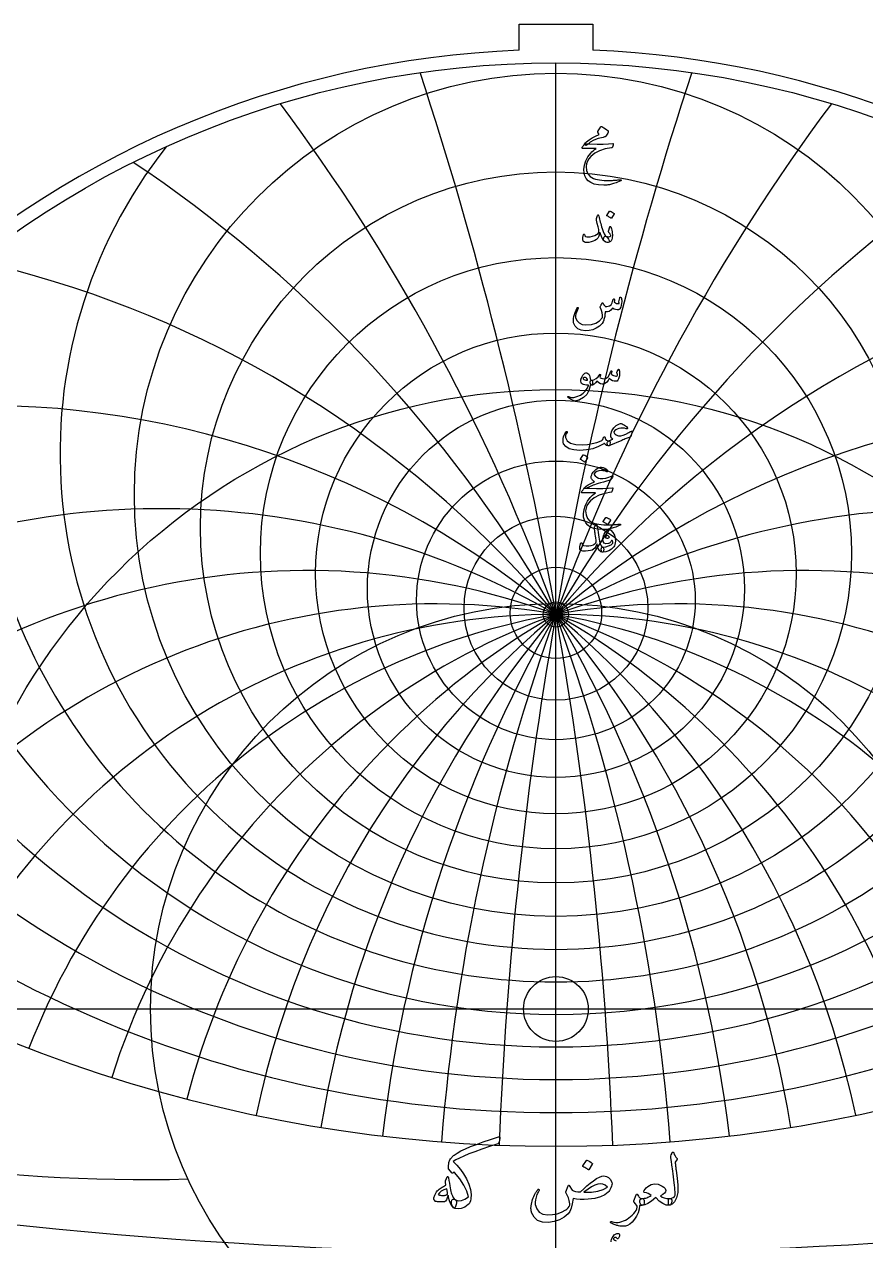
# Model space of a CAD drawing. Header units: millimetres. Extents: x -57 to 57, y -57 to 58.
# Drawn here: x -31.4 to 18.3, y -13.7 to 58.1 of the extents above; entities that cross this region are included whole.
import ezdxf

# ---------------------------------------------------------------- set-up
doc = ezdxf.new("R2010")
doc.units = ezdxf.units.MM
for name, color, linetype in [('CUT_INNER', 6, 'Continuous'), ('CUT_OUTER', 1, 'Continuous'), ('ENGRAVE', 7, 'Continuous'), ('ENGRAVE_FINE', 8, 'Continuous'), ('TEXT', 5, 'Continuous')]:
    doc.layers.add(name, color=color, linetype=linetype)

msp = doc.modelspace()

# ---------------------------------------------------------------- linework, layer by layer
at = {"layer": 'CUT_INNER'}
msp.add_circle((0, 0), 1.91, dxfattribs=at)
at = {"layer": 'CUT_OUTER'}
for points in [[(-2.17, 58.068), (2.17, 58.068), (2.17, 56.5382)], [(-2.17, 56.5382), (-2.17, 58.068)]]:
    msp.add_lwpolyline(points, dxfattribs=at)
for centre, radius, start, end in [((-0.0002, -0.0001), 56.5799, 134.296617, 87.801785), ((-0.0009, 0.0013), 56.5785, 92.197186, 134.297159)]:
    msp.add_arc(centre, radius, start, end, dxfattribs=at)
at = {"layer": 'ENGRAVE'}
for points in [[(0, -55.8), (0, 55.8)], [(-55.8, 0), (55.8, 0)]]:
    msp.add_lwpolyline(points, dxfattribs=at)
for centre, radius in [((0, 0), 55.8), ((0, 30.3219), 24.863), ((0, 28.3967), 20.9654), ((0, 26.878), 17.4317), ((0, 25.6889), 14.1723), ((0, 0), 36.5261), ((0, 24.7753), 11.1188), ((0, 24.0988), 8.2168), ((0, 23.6327), 5.4215), ((0, 23.3596), 2.6942), ((0, 0), 23.9096), ((0, 23.2697), 0.744)]:
    msp.add_circle(centre, radius, dxfattribs=at)
for centre, radius, start, end in [((0, 32.763), 29.246, 141.807745, 38.192255), ((0, 35.8804), 34.2856, 164.663432, 15.336568), ((0, 39.9152), 40.234, 181.754826, 358.245174), ((0, 45.2464), 47.4805, 196.051023, 343.948977), ((0, 52.5017), 56.6633, 208.658993, 331.341007), ((0, -17.0324), 40.3021, 25, 155), ((0, -17.0324), 40.3021, 25, 155), ((0, 62.7982), 68.9106, 220.132937, 319.867063), ((0, 78.3305), 86.4281, 230.794386, 309.205614), ((-24.276, 90.5991), 100.6562, 251.886951, 271.462631)]:
    msp.add_arc(centre, radius, start, end, dxfattribs=at)
at = {"layer": 'ENGRAVE_FINE'}
for centre, radius, start, end in [((-228.5645, -17.0324), 232.0904, 2.222313, 18.138904), ((-228.5645, -17.0324), 232.0904, 2.222313, 18.138904), ((228.5645, -17.0324), 232.0904, 161.861096, 177.777687), ((228.5645, -17.0324), 232.0904, 161.861096, 177.777687), ((-110.7291, -17.0324), 117.8354, 4.47719, 36.696033), ((-110.7291, -17.0324), 117.8354, 4.47719, 36.696033), ((110.7291, -17.0324), 117.8354, 143.303967, 175.52281), ((110.7291, -17.0324), 117.8354, 143.303967, 175.52281), ((-69.8053, -17.0324), 80.6042, 6.799082, 56.167179), ((-69.8053, -17.0324), 80.6042, 6.799082, 56.167179), ((69.8053, -17.0324), 80.6042, 123.832821, 173.200918), ((69.8053, -17.0324), 80.6042, 123.832821, 173.200918), ((-48.0301, -17.0324), 62.6989, 9.226433, 77.22755), ((-48.0301, -17.0324), 62.6989, 9.226433, 77.22755), ((48.0301, -17.0324), 62.6989, 102.77245, 170.773567), ((48.0301, -17.0324), 62.6989, 102.77245, 170.773567), ((-33.8175, -17.0324), 52.6106, 11.804305, 100.885265), ((-33.8175, -17.0324), 52.6106, 11.804305, 100.885265), ((33.8175, -17.0324), 52.6106, 79.114735, 168.195695), ((33.8175, -17.0324), 52.6106, 79.114735, 168.195695), ((-23.2684, -17.0324), 46.5368, 14.587882, 128.690572), ((-23.2684, -17.0324), 46.5368, 14.587882, 128.690572), ((23.2684, -17.0324), 46.5368, 51.309428, 165.412118), ((23.2684, -17.0324), 46.5368, 51.309428, 165.412118), ((-14.6688, -17.0324), 42.8886, 17.647457, 144.863094), ((-14.6688, -17.0324), 42.8886, 17.647457, 144.863094), ((14.6688, -17.0324), 42.8886, 35.136906, 162.352543), ((14.6688, -17.0324), 42.8886, 35.136906, 162.352543), ((-7.1063, -17.0324), 40.9238, 21.075864, 150.400641), ((-7.1063, -17.0324), 40.9238, 21.075864, 150.400641), ((7.1063, -17.0324), 40.9238, 29.599359, 158.924136), ((7.1063, -17.0324), 40.9238, 29.599359, 158.924136), ((0, 291.4041), 305.7921, 259.637891, 280.362109)]:
    msp.add_arc(centre, radius, start, end, dxfattribs=at)
at = {"layer": 'TEXT'}
for points in [[(2.7852, 51.4005), (2.4969, 51.3252), (2.2424, 51.2281), (2.0217, 51.109), (1.8348, 50.9682), (1.8061, 50.9465), (1.7795, 50.9344), (1.755, 50.9317), (1.7325, 50.9385), (1.7063, 50.9696), (1.7102, 51.0136), (1.7443, 51.0703), (1.8084, 51.1398), (1.96, 51.2656), (2.1343, 51.379), (2.3312, 51.4801), (2.5509, 51.5688), (2.4882, 51.6612), (2.4764, 51.6843), (2.4709, 51.7074), (2.4715, 51.7305), (2.4783, 51.7536), (2.5226, 51.8416), (2.5633, 51.9145), (2.6002, 51.972), (2.6334, 52.0143), (2.6546, 52.0343), (2.6755, 52.0448), (2.6959, 52.0458), (2.7159, 52.0374), (2.832, 51.9718), (2.9296, 51.9103), (3.0086, 51.853), (3.069, 51.7998), (3.0808, 51.7827), (3.0863, 51.761), (3.0857, 51.7348), (3.0789, 51.7041), (3.0577, 51.656), (3.0236, 51.5977), (2.9768, 51.529), (2.9172, 51.45), (2.9015, 51.4382), (2.8743, 51.4261), (2.8355, 51.4135), (2.7852, 51.4005)], [(2.0064, 51.0177), (2.4298, 51.0028), (2.7959, 51.0012), (3.1047, 51.0127), (3.3561, 51.0375), (3.3638, 51.0384), (3.3705, 51.0379), (3.3762, 51.0359), (3.3808, 51.0325), (3.3843, 51.0279), (3.3862, 51.0222), (3.3867, 51.0155), (3.3858, 51.0078), (3.3793, 50.9777), (3.373, 50.95), (3.3669, 50.9249), (3.361, 50.9022), (3.3554, 50.882), (3.3499, 50.8642), (3.3447, 50.849), (3.3396, 50.8362), (3.3289, 50.8158), (3.3165, 50.8007), (3.3025, 50.791), (3.2868, 50.7867), (2.9056, 50.7176), (2.574, 50.6093), (2.2919, 50.4618), (2.0592, 50.2752), (1.9416, 50.1409), (1.8563, 49.9988), (1.803, 49.8489), (1.782, 49.6911), (1.8022, 49.4434), (1.8826, 49.2415), (2.0233, 49.0853), (2.2242, 48.975), (2.3284, 48.9416), (2.4428, 48.9139), (2.5676, 48.8921), (2.7027, 48.876), (2.8479, 48.8655), (3.003, 48.8603), (3.168, 48.8605), (3.3429, 48.8661), (3.4051, 48.8696), (3.4662, 48.8735), (3.5264, 48.8778), (3.5854, 48.8826), (3.6431, 48.8877), (3.6989, 48.8933), (3.7528, 48.8993), (3.8049, 48.9057), (3.8208, 48.9065), (3.8321, 48.9024), (3.8389, 48.8933), (3.8412, 48.8793), (3.84, 48.863), (3.8362, 48.8504), (3.8301, 48.8415), (3.8214, 48.8364), (3.7282, 48.797), (3.6399, 48.7613), (3.5566, 48.7293), (3.4782, 48.7011), (3.405, 48.6763), (3.3371, 48.6549), (3.2746, 48.6367), (3.2175, 48.6219), (3.1638, 48.6109), (3.1115, 48.6013), (3.0606, 48.5928), (3.0112, 48.5856), (2.9631, 48.58), (2.916, 48.5765), (2.8699, 48.5751), (2.8248, 48.5757), (2.5171, 48.5996), (2.2605, 48.6516), (2.0551, 48.7316), (1.9008, 48.8397), (1.7876, 48.9748), (1.7086, 49.1326), (1.6638, 49.313), (1.6533, 49.5162), (1.6857, 49.7682), (1.763, 50.0128), (1.8853, 50.25), (2.0526, 50.4798), (2.118, 50.5493), (2.192, 50.6159), (2.2747, 50.6796), (2.3661, 50.7405), (1.5675, 50.7471), (1.5483, 50.7553), (1.5403, 50.7702), (1.5434, 50.7916), (1.5576, 50.8197), (1.5844, 50.8605), (1.6088, 50.8972), (1.6306, 50.9298), (1.65, 50.9583), (1.6669, 50.9824), (1.6814, 51.002), (1.6933, 51.0171), (1.7028, 51.0276), (1.7243, 51.0294), (1.782, 51.0284), (1.8761, 51.0245), (2.0064, 51.0177)], [(2.5294, 46.7605), (2.5484, 46.674), (2.569, 46.586), (2.5913, 46.4966), (2.6152, 46.4057), (2.6408, 46.313), (2.6681, 46.2181), (2.6969, 46.1208), (2.7275, 46.0213), (2.7891, 45.8423), (2.8454, 45.7078), (2.8964, 45.6179), (2.9419, 45.5725), (2.9818, 45.5455), (3.022, 45.5073), (3.0626, 45.458), (3.1037, 45.3976), (3.1424, 45.3227), (3.1532, 45.2664), (3.1358, 45.2287), (3.0904, 45.2095), (2.9438, 45.2243), (2.8141, 45.3217), (2.7013, 45.5015), (2.6053, 45.7639), (2.6033, 45.7682), (2.6004, 45.7713), (2.5967, 45.7732), (2.5922, 45.7738), (2.5888, 45.7732), (2.5856, 45.7713), (2.5823, 45.7682), (2.5789, 45.7639), (2.5697, 45.7214), (2.5583, 45.6764), (2.5449, 45.629), (2.5294, 45.5791), (2.5125, 45.5319), (2.4948, 45.4925), (2.4762, 45.4609), (2.4569, 45.4372), (2.3871, 45.3763), (2.3001, 45.3225), (2.1957, 45.2757), (2.0741, 45.2359), (1.9503, 45.2064), (1.8431, 45.1938), (1.7523, 45.1981), (1.6781, 45.2194), (1.6145, 45.2726), (1.5857, 45.3662), (1.5914, 45.5003), (1.6319, 45.6748), (1.6358, 45.6806), (1.6409, 45.6847), (1.6473, 45.6872), (1.655, 45.688), (1.664, 45.687), (1.6715, 45.6839), (1.6772, 45.6787), (1.6814, 45.6715), (1.697, 45.635), (1.7144, 45.6047), (1.7333, 45.5805), (1.754, 45.5626), (1.8183, 45.5387), (1.9058, 45.5329), (2.0163, 45.5453), (2.15, 45.5758), (2.2925, 45.6216), (2.4032, 45.6731), (2.4822, 45.7305), (2.5294, 45.7936), (2.5373, 45.8575), (2.5245, 45.9668), (2.4911, 46.1215), (2.4371, 46.3216), (2.4111, 46.427), (2.3958, 46.5122), (2.3913, 46.5771), (2.3975, 46.6219), (2.4602, 46.8001), (2.467, 46.8189), (2.4742, 46.8323), (2.4818, 46.8403), (2.4898, 46.843), (2.4997, 46.8378), (2.5096, 46.8224), (2.5195, 46.7966), (2.5294, 46.7605)], [(3.1663, 47.0443), (3.1705, 47.0484), (3.1762, 47.0509), (3.1837, 47.0517), (3.1927, 47.0509), (3.2569, 47.0249), (3.3173, 46.9931), (3.374, 46.9556), (3.427, 46.9123), (3.4322, 46.9057), (3.4345, 46.8991), (3.4339, 46.8925), (3.4303, 46.8859), (3.2752, 46.6351), (3.2695, 46.6291), (3.262, 46.6277), (3.253, 46.6308), (3.2422, 46.6384), (3.233, 46.645), (3.2183, 46.6549), (3.1983, 46.6681), (3.173, 46.6846), (3.1418, 46.7044), (3.1045, 46.7275), (3.061, 46.7539), (3.0112, 46.7836), (3.0046, 46.7885), (3.0013, 46.7935), (3.0013, 46.7984), (3.0046, 46.8034)], [(3.196, 45.6946), (3.1767, 45.727), (3.1581, 45.7548), (3.1404, 45.7781), (3.1235, 45.7969), (3.1113, 45.813), (3.1045, 45.8315), (3.103, 45.8526), (3.1069, 45.8761), (3.1762, 46.1269), (3.1859, 46.1488), (3.1985, 46.1549), (3.214, 46.1455), (3.2323, 46.1203), (3.26, 46.0669), (3.2835, 46.0023), (3.3029, 45.9266), (3.3182, 45.8398), (3.327, 45.7565), (3.3305, 45.6748), (3.3287, 45.5948), (3.3214, 45.5164), (3.3097, 45.4481), (3.2942, 45.3885), (3.275, 45.3376), (3.2521, 45.2953), (3.2239, 45.2639), (3.1853, 45.2392), (3.1364, 45.221), (3.0772, 45.2095), (3.0166, 45.2072), (2.9601, 45.2169), (2.9077, 45.2386), (2.8594, 45.2722), (2.8221, 45.3149), (2.8025, 45.3638), (2.8007, 45.4188), (2.8165, 45.4801), (2.8419, 45.5302), (2.8718, 45.5618), (2.9063, 45.5748), (2.9452, 45.5692), (3.0352, 45.5475), (3.1136, 45.5453), (3.1804, 45.5624), (3.2356, 45.5989), (3.2369, 45.6086), (3.2307, 45.6278), (3.2171, 45.6564), (3.196, 45.6946)], [(3.7653, 41.9457), (3.7711, 41.9602), (3.7785, 41.9705), (3.7876, 41.9767), (3.7983, 41.9787), (3.8121, 41.9771), (3.8239, 41.9721), (3.8336, 41.9639), (3.8412, 41.9523), (3.86, 41.9111), (3.8734, 41.8599), (3.8814, 41.7989), (3.8841, 41.7279), (3.8769, 41.612), (3.8552, 41.5019), (3.8191, 41.3975), (3.7686, 41.2989), (3.7513, 41.2752), (3.7323, 41.2569), (3.7117, 41.2439), (3.6894, 41.2362), (3.6088, 41.2311), (3.5219, 41.2453), (3.4289, 41.2789), (3.3297, 41.3319), (3.2462, 41.2175), (3.1474, 41.1414), (3.0333, 41.1036), (2.904, 41.1042), (2.8998, 41.0346), (2.8937, 40.9677), (2.8857, 40.9034), (2.8759, 40.8419), (2.8643, 40.7826), (2.8508, 40.7251), (2.8354, 40.6696), (2.8182, 40.6158), (2.7782, 40.5189), (2.7241, 40.4294), (2.6561, 40.3473), (2.574, 40.2726), (2.382, 40.1448), (2.1788, 40.0548), (1.9645, 40.0029), (1.7391, 39.9888), (1.4852, 40.0233), (1.2845, 40.1134), (1.1371, 40.2592), (1.0428, 40.4607), (1.03, 40.5333), (1.028, 40.6191), (1.0366, 40.7181), (1.056, 40.8303), (1.0871, 40.9533), (1.1311, 41.0811), (1.1878, 41.214), (1.2573, 41.3517), (1.2629, 41.3604), (1.2697, 41.3666), (1.2777, 41.3703), (1.287, 41.3715), (1.2963, 41.3707), (1.3043, 41.3682), (1.3111, 41.3641), (1.3167, 41.3583), (1.3204, 41.3499), (1.3217, 41.341), (1.3204, 41.3317), (1.3167, 41.322), (1.2284, 41.1387), (1.1715, 40.9879), (1.1459, 40.8697), (1.1517, 40.7841), (1.235, 40.5954), (1.3662, 40.4583), (1.5452, 40.3727), (1.7721, 40.3386), (2.0893, 40.3588), (2.3579, 40.4393), (2.5777, 40.5799), (2.7489, 40.7808), (2.7483, 40.9132), (2.7266, 41.0531), (2.6839, 41.2003), (2.6202, 41.355), (2.6122, 41.3707), (2.6078, 41.3847), (2.6072, 41.3971), (2.6103, 41.4078), (2.628, 41.4446), (2.6449, 41.4792), (2.661, 41.5115), (2.6763, 41.5415), (2.6907, 41.5688), (2.7043, 41.593), (2.7171, 41.6142), (2.7291, 41.6322), (2.7359, 41.6399), (2.7431, 41.643), (2.7508, 41.6415), (2.7588, 41.6355), (2.7629, 41.631), (2.7687, 41.624), (2.7761, 41.6145), (2.7852, 41.6025), (2.7955, 41.5881), (2.8066, 41.5712), (2.8186, 41.5518), (2.8314, 41.5299), (2.8574, 41.4879), (2.8792, 41.4573), (2.897, 41.4384), (2.9106, 41.4309), (2.9964, 41.4237), (3.0822, 41.4384), (3.168, 41.4749), (3.2538, 41.5332), (3.2849, 41.572), (3.3157, 41.6355), (3.346, 41.7238), (3.3759, 41.8368), (3.3788, 41.8476), (3.3841, 41.8566), (3.392, 41.8641), (3.4023, 41.8698), (3.412, 41.8735), (3.4213, 41.8748), (3.4301, 41.8735), (3.4386, 41.8698), (3.4512, 41.8492), (3.4559, 41.8104), (3.4528, 41.7535), (3.4419, 41.6784), (3.5085, 41.6376), (3.5797, 41.6108), (3.6554, 41.598), (3.7356, 41.5992), (3.7346, 41.6234), (3.7315, 41.643), (3.7263, 41.658), (3.7191, 41.6685), (3.7108, 41.6784), (3.7059, 41.6883), (3.7043, 41.6982), (3.7059, 41.7081)], [(2.0213, 36.7444), (1.9439, 36.4728), (1.8142, 36.2453), (1.6321, 36.0619), (1.3976, 35.9227), (1.3648, 35.9086), (1.3324, 35.8959), (1.3004, 35.8846), (1.2689, 35.8748), (1.2379, 35.8667), (1.2078, 35.8604), (1.1785, 35.856), (1.1501, 35.8534), (1.0791, 35.8635), (0.9851, 35.9004), (0.8679, 35.9641), (0.7277, 36.0547), (0.7126, 36.0677), (0.7037, 36.0803), (0.701, 36.0924), (0.7046, 36.1042), (0.7124, 36.1133), (0.7227, 36.1174), (0.7355, 36.1166), (0.7508, 36.1108), (0.8966, 36.0636), (1.0601, 36.0638), (1.2414, 36.1114), (1.4405, 36.2065), (1.603, 36.3168), (1.7374, 36.4466), (1.8439, 36.5957), (1.9223, 36.7642), (1.9216, 36.7702), (1.9198, 36.7749), (1.9167, 36.7784), (1.9123, 36.7807), (1.7987, 36.7873), (1.702, 36.8005), (1.6222, 36.8203), (1.5593, 36.8467), (1.5106, 36.8875), (1.4801, 36.944), (1.4677, 37.0162), (1.4735, 37.1041), (1.4753, 37.1157), (1.4776, 37.1276), (1.4803, 37.1397), (1.4834, 37.1519), (1.4869, 37.1646), (1.4908, 37.1779), (1.4951, 37.1918), (1.4999, 37.2064), (1.5386, 37.3006), (1.5857, 37.3788), (1.6409, 37.4409), (1.7045, 37.4869), (1.7694, 37.5121), (1.829, 37.5116), (1.8833, 37.4857), (1.9322, 37.4341), (1.9748, 37.3623), (2.0072, 37.279), (2.0293, 37.1841), (2.0411, 37.0777), (2.0475, 37.0778), (2.0538, 37.0781), (2.0599, 37.0786), (2.0658, 37.0793), (2.0717, 37.0801), (2.0778, 37.0806), (2.0841, 37.0809), (2.0906, 37.081), (2.1128, 37.0762), (2.1301, 37.062), (2.1425, 37.0383), (2.15, 37.0051), (2.153, 36.9686), (2.1524, 36.9317), (2.1481, 36.8943), (2.1401, 36.8566), (2.1295, 36.8234), (2.1178, 36.7997), (2.1048, 36.7854), (2.0906, 36.7807), (2.0278, 36.7807), (2.0274, 36.7747), (2.0262, 36.7667), (2.0241, 36.7566), (2.0213, 36.7444)], [(3.6877, 37.7212), (3.695, 37.7261), (3.7034, 37.7245), (3.7131, 37.7162), (3.7241, 37.7014), (3.7358, 37.6762), (3.7447, 37.6403), (3.7507, 37.5937), (3.7538, 37.5364), (3.7548, 37.4712), (3.7513, 37.4077), (3.7432, 37.3458), (3.7306, 37.2856), (3.6939, 37.1684), (3.6531, 37.0843), (3.6081, 37.0331), (3.5591, 37.015), (3.4429, 37.0218), (3.3355, 37.0521), (3.2367, 37.1059), (3.1465, 37.1833), (3.0847, 37.0614), (3.0112, 36.9663), (2.9263, 36.898), (2.8297, 36.8566), (2.7285, 36.8475), (2.626, 36.8731), (2.5222, 36.9333), (2.4173, 37.0282), (2.3323, 36.9199), (2.2489, 36.8426), (2.1673, 36.7962), (2.0873, 36.7807), (2.0712, 36.7898), (2.0559, 36.817), (2.0415, 36.8624), (2.0278, 36.9259), (2.0229, 36.9886), (2.0312, 37.0348), (2.0526, 37.0645), (2.0873, 37.0777), (2.2395, 37.1121), (2.3727, 37.1792), (2.487, 37.2788), (2.5823, 37.411), (2.5874, 37.4182), (2.593, 37.4234), (2.599, 37.4265), (2.6054, 37.4275), (2.6132, 37.4267), (2.6202, 37.4242), (2.6264, 37.4201), (2.6318, 37.4143), (2.6348, 37.3966), (2.6276, 37.3664), (2.6101, 37.324), (2.5823, 37.2691), (2.6188, 37.2268), (2.6755, 37.1957), (2.7524, 37.1757), (2.8495, 37.1668), (2.9706, 37.1922), (3.0764, 37.2749), (3.167, 37.4149), (3.2423, 37.6123), (3.246, 37.6224), (3.2505, 37.6296), (3.2559, 37.6339), (3.262, 37.6354), (3.2713, 37.6346), (3.2794, 37.6321), (3.2862, 37.628), (3.2917, 37.6222), (3.2959, 37.6139), (3.2984, 37.6057), (3.2992, 37.5974), (3.2984, 37.5892), (3.2653, 37.4506), (3.3039, 37.4164), (3.3503, 37.3862), (3.4046, 37.3603), (3.4666, 37.3384), (3.5271, 37.3242), (3.5731, 37.3211), (3.6046, 37.3291), (3.6217, 37.3483), (3.6273, 37.3776), (3.6242, 37.4192), (3.6125, 37.4733), (3.592, 37.5397), (3.5956, 37.5585), (3.6127, 37.595), (3.6434, 37.6492), (3.6877, 37.7212)], [(1.8629, 37.114), (1.8282, 37.1744), (1.7903, 37.2171), (1.749, 37.2421), (1.7045, 37.2493), (1.6778, 37.2423), (1.6541, 37.2311), (1.6333, 37.2159), (1.6154, 37.1965), (1.6096, 37.1862), (1.6088, 37.175), (1.6129, 37.1631), (1.622, 37.1503), (1.656, 37.1204), (1.7053, 37.1), (1.7698, 37.089), (1.8497, 37.0876), (1.8579, 37.0892), (1.8629, 37.0942), (1.8645, 37.1024), (1.8629, 37.114)], [(4.4913, 34.0305), (4.4253, 33.7665), (4.4179, 33.7537), (4.4055, 33.7417), (4.3882, 33.7306), (4.3659, 33.7203), (4.3165, 33.7028), (4.264, 33.6835), (4.2084, 33.6624), (4.1497, 33.6394), (4.088, 33.6148), (4.0231, 33.5887), (3.9552, 33.5611), (3.8841, 33.5322), (3.1251, 33.2022), (3.0904, 33.2098), (3.0624, 33.2327), (3.041, 33.2708), (3.0261, 33.3243), (3.0236, 33.381), (3.0393, 33.429), (3.0731, 33.4684), (3.1251, 33.4992), (3.1316, 33.5021), (3.1445, 33.5078), (3.1638, 33.5162), (3.1894, 33.5272), (3.2213, 33.5407), (3.2592, 33.5565), (3.303, 33.5745), (3.3528, 33.5949), (3.2887, 33.6606), (3.248, 33.7326), (3.2309, 33.8108), (3.2373, 33.8952), (3.3008, 34.0958), (3.4089, 34.2656), (3.5615, 34.4044), (3.7587, 34.5123), (3.8018, 34.5224), (3.8519, 34.5197), (3.9091, 34.5042), (3.9732, 34.476), (4.0398, 34.4374), (4.1011, 34.3943), (4.157, 34.3466), (4.2075, 34.2945), (4.2217, 34.2753), (4.2281, 34.2573), (4.2267, 34.2406), (4.2174, 34.2252), (4.2034, 34.2132), (4.1877, 34.207), (4.1704, 34.2066), (4.1514, 34.212), (4.0526, 34.2431), (3.9476, 34.2573), (3.8365, 34.2546), (3.7191, 34.2351), (3.6129, 34.2033), (3.5285, 34.1608), (3.466, 34.1076), (3.4254, 34.0437), (3.4213, 34.0152), (3.432, 33.9826), (3.4576, 33.9459), (3.498, 33.9051), (3.5442, 33.8679), (3.5904, 33.8391), (3.6366, 33.8184), (3.6828, 33.8061), (3.8212, 33.8025), (3.9691, 33.8316), (4.1264, 33.8933), (4.2933, 33.9876), (4.3112, 33.9989), (4.3288, 34.0098), (4.3459, 34.0203), (4.3626, 34.0305), (4.3787, 34.0399), (4.394, 34.0486), (4.4084, 34.0564), (4.422, 34.0635), (4.4597, 34.0812), (4.4839, 34.0816), (4.4944, 34.0647), (4.4913, 34.0305)], [(0.6072, 34.0404), (0.619, 34.0531), (0.6311, 34.0585), (0.6437, 34.0564), (0.6567, 34.047), (0.6666, 34.0346), (0.6699, 34.0206), (0.6666, 34.0049), (0.6567, 33.9876), (0.6064, 33.9096), (0.5742, 33.8374), (0.5602, 33.771), (0.5643, 33.7104), (0.6676, 33.5111), (0.8687, 33.3721), (1.1676, 33.2933), (1.5642, 33.2748), (1.8585, 33.2964), (2.1409, 33.3416), (2.4113, 33.4103), (2.6697, 33.5025), (2.7153, 33.5295), (2.753, 33.5709), (2.7829, 33.6268), (2.805, 33.6972), (2.8124, 33.7172), (2.8248, 33.731), (2.8421, 33.7386), (2.8644, 33.7401), (2.8803, 33.7332), (2.8916, 33.7194), (2.8984, 33.6986), (2.9007, 33.6708), (2.9162, 33.6019), (2.9593, 33.5503), (3.03, 33.5161), (3.1284, 33.4992), (3.1639, 33.4913), (3.1878, 33.4711), (3.2002, 33.4385), (3.201, 33.3936), (3.189, 33.3098), (3.1729, 33.25), (3.1527, 33.2141), (3.1284, 33.2022), (3.056, 33.2116), (2.9873, 33.2401), (2.9224, 33.2875), (2.8611, 33.354), (2.8559, 33.3566), (2.8471, 33.3548), (2.8345, 33.3484), (2.8182, 33.3375), (2.5105, 33.1642), (2.1747, 33.0405), (1.8109, 32.9662), (1.419, 32.9415), (1.0568, 32.9662), (0.7755, 33.0405), (0.575, 33.1642), (0.4554, 33.3375), (0.4282, 33.4342), (0.4191, 33.533), (0.4282, 33.6338), (0.4554, 33.7368), (0.4921, 33.8325), (0.5297, 33.915), (0.568, 33.9843), (0.6072, 34.0404)], [(1.6071, 32.6709), (1.6112, 32.675), (1.617, 32.6775), (1.6244, 32.6783), (1.6335, 32.6775), (1.6976, 32.6515), (1.7581, 32.6197), (1.8148, 32.5822), (1.8678, 32.5389), (1.873, 32.5323), (1.8752, 32.5257), (1.8746, 32.5191), (1.8711, 32.5125), (1.716, 32.2617), (1.7102, 32.2557), (1.7028, 32.2542), (1.6937, 32.2573), (1.683, 32.265), (1.6737, 32.2716), (1.6591, 32.2815), (1.6391, 32.2947), (1.6137, 32.3112), (1.5826, 32.331), (1.5452, 32.3541), (1.5017, 32.3805), (1.452, 32.4102), (1.4454, 32.4151), (1.4421, 32.4201), (1.4421, 32.425), (1.4454, 32.43)], [(3.3479, 31.4324), (3.3505, 31.4091), (3.3355, 31.3655), (3.3027, 31.3018), (3.2521, 31.2179), (3.2414, 31.2043), (3.229, 31.1931), (3.215, 31.1845), (3.1993, 31.1783), (2.9882, 31.1201), (2.8, 31.0677), (2.6351, 31.0211), (2.4931, 30.9803), (2.3744, 30.9454), (2.2786, 30.9167), (2.2061, 30.8943), (2.1566, 30.878), (1.7573, 30.6998), (1.7292, 30.6977), (1.7078, 30.7014), (1.6929, 30.7109), (1.6847, 30.7262), (1.6844, 30.7317), (1.6871, 30.7385), (1.6927, 30.7466), (1.7012, 30.7559), (1.7824, 30.8322), (1.9041, 30.9126), (2.0662, 30.9972), (2.2688, 31.0859), (2.2137, 31.1329), (2.1673, 31.1783), (2.1295, 31.222), (2.1005, 31.2641), (2.0825, 31.3101), (2.0782, 31.3655), (2.0875, 31.4305), (2.1104, 31.505), (2.1475, 31.5825), (2.1995, 31.6601), (2.2663, 31.7376), (2.3479, 31.8152), (2.4368, 31.8822), (2.522, 31.9282), (2.6035, 31.9531), (2.6813, 31.9571), (2.7866, 31.9358), (2.8817, 31.8919), (2.9665, 31.8253), (3.041, 31.736), (3.0476, 31.7248), (3.0509, 31.7145), (3.0509, 31.705), (3.0476, 31.6964), (3.0403, 31.6883), (3.0319, 31.684), (3.0222, 31.6834), (3.0112, 31.6865), (2.9627, 31.7019), (2.916, 31.7153), (2.8711, 31.7267), (2.8281, 31.736), (2.7872, 31.743), (2.7485, 31.7475), (2.7121, 31.7496), (2.678, 31.7492), (2.5358, 31.7325), (2.4164, 31.6922), (2.3197, 31.6285), (2.2457, 31.5413), (2.3244, 31.4375), (2.4123, 31.3606), (2.5092, 31.3105), (2.6153, 31.2872), (2.773, 31.2855), (2.9428, 31.3103), (3.1245, 31.3614), (3.3182, 31.439), (3.3262, 31.441), (3.3338, 31.4406), (3.341, 31.4377), (3.3479, 31.4324)], [(1.9784, 30.7097), (2.4018, 30.6948), (2.7679, 30.6932), (3.0766, 30.7047), (3.3281, 30.7295), (3.3358, 30.7304), (3.3425, 30.7299), (3.3482, 30.7279), (3.3528, 30.7245), (3.3562, 30.7199), (3.3582, 30.7142), (3.3587, 30.7075), (3.3578, 30.6998), (3.3513, 30.6697), (3.345, 30.642), (3.3389, 30.6169), (3.333, 30.5942), (3.3273, 30.574), (3.3219, 30.5562), (3.3166, 30.541), (3.3115, 30.5282), (3.3008, 30.5077), (3.2885, 30.4927), (3.2744, 30.483), (3.2588, 30.4787), (2.8776, 30.4096), (2.546, 30.3013), (2.2638, 30.1538), (2.0312, 29.9672), (1.9136, 29.8329), (1.8282, 29.6908), (1.775, 29.5408), (1.754, 29.3831), (1.7742, 29.1354), (1.8546, 28.9334), (1.9953, 28.7773), (2.1962, 28.667), (2.3003, 28.6336), (2.4148, 28.6059), (2.5396, 28.5841), (2.6746, 28.568), (2.8198, 28.5574), (2.9749, 28.5523), (3.1399, 28.5525), (3.3148, 28.5581), (3.377, 28.5616), (3.4382, 28.5655), (3.4983, 28.5698), (3.5574, 28.5746), (3.615, 28.5797), (3.6708, 28.5853), (3.7248, 28.5913), (3.7768, 28.5977), (3.7927, 28.5985), (3.8041, 28.5944), (3.8109, 28.5853), (3.8132, 28.5713), (3.8119, 28.555), (3.8082, 28.5424), (3.802, 28.5335), (3.7934, 28.5284), (3.7001, 28.489), (3.6118, 28.4533), (3.5285, 28.4213), (3.4501, 28.3931), (3.3769, 28.3683), (3.3091, 28.3469), (3.2466, 28.3287), (3.1894, 28.3139), (3.1357, 28.3029), (3.0834, 28.2932), (3.0326, 28.2848), (2.9832, 28.2776), (2.935, 28.272), (2.8879, 28.2685), (2.8418, 28.267), (2.7968, 28.2677), (2.489, 28.2916), (2.2325, 28.3436), (2.027, 28.4236), (1.8728, 28.5317), (1.7595, 28.6668), (1.6805, 28.8245), (1.6358, 29.005), (1.6253, 29.2082), (1.6576, 29.4602), (1.735, 29.7048), (1.8573, 29.942), (2.0246, 30.1718), (2.0899, 30.2413), (2.164, 30.3079), (2.2467, 30.3716), (2.338, 30.4325), (1.5395, 30.4391), (1.5203, 30.4473), (1.5122, 30.4622), (1.5153, 30.4836), (1.5296, 30.5117), (1.5564, 30.5525), (1.5807, 30.5892), (1.6026, 30.6218), (1.622, 30.6503), (1.6389, 30.6744), (1.6533, 30.694), (1.6653, 30.709), (1.6748, 30.7196), (1.6962, 30.7214), (1.754, 30.7204), (1.848, 30.7165), (1.9784, 30.7097)], [(2.9502, 28.9864), (2.9543, 28.9905), (2.9601, 28.993), (2.9675, 28.9938), (2.9766, 28.993), (3.0407, 28.967), (3.1012, 28.9353), (3.1579, 28.8977), (3.2109, 28.8544), (3.2161, 28.8478), (3.2183, 28.8412), (3.2177, 28.8346), (3.2142, 28.828), (3.0591, 28.5772), (3.0533, 28.5712), (3.0459, 28.5698), (3.0368, 28.5729), (3.0261, 28.5805), (3.0168, 28.5871), (3.0022, 28.597), (2.9822, 28.6102), (2.9568, 28.6267), (2.9257, 28.6465), (2.8883, 28.6696), (2.8448, 28.696), (2.7951, 28.7257), (2.7885, 28.7307), (2.7852, 28.7356), (2.7852, 28.7406), (2.7885, 28.7455)], [(2.7456, 27.2374), (2.7695, 27.2259), (2.7885, 27.2077), (2.8025, 27.183), (2.8116, 27.1516), (2.8176, 27.1128), (2.819, 27.0757), (2.8159, 27.0402), (2.8083, 27.0064), (2.797, 26.9775), (2.7827, 26.9569), (2.7656, 26.9445), (2.7456, 26.9404), (2.6468, 26.9678), (2.5649, 27.0369), (2.5, 27.1477), (2.4519, 27.3001), (2.4457, 27.3264), (2.4404, 27.3492), (2.4358, 27.3685), (2.4321, 27.3843), (2.4292, 27.3965), (2.4272, 27.4053), (2.4259, 27.4106), (2.4255, 27.4123), (2.4205, 27.422), (2.4156, 27.4247), (2.4107, 27.4203), (2.4057, 27.409), (2.3496, 27.2824), (2.2869, 27.183), (2.2176, 27.1108), (2.1417, 27.0658), (2.0316, 27.0312), (1.9025, 27.0097), (1.7544, 27.0015), (1.5873, 27.0064), (1.4757, 27.0408), (1.4149, 27.1244), (1.4048, 27.257), (1.4454, 27.4387), (1.4547, 27.4606), (1.466, 27.4767), (1.4794, 27.487), (1.4949, 27.4915), (1.5102, 27.4901), (1.523, 27.4824), (1.5333, 27.4686), (1.5411, 27.4486), (1.5578, 27.4059), (1.5782, 27.3735), (1.6024, 27.3515), (1.6302, 27.3397), (1.7863, 27.3158), (1.9346, 27.3133), (2.0751, 27.3323), (2.2077, 27.3727), (2.2652, 27.4028), (2.3125, 27.4437), (2.3494, 27.4952), (2.376, 27.5575), (2.3744, 27.587), (2.3661, 27.6557), (2.3513, 27.7635), (2.3298, 27.9106), (2.3189, 27.9893), (2.3092, 28.0603), (2.3007, 28.1238), (2.2935, 28.1796), (2.2873, 28.2273), (2.282, 28.2666), (2.2774, 28.2974), (2.2737, 28.3198), (2.2706, 28.354), (2.2712, 28.3842), (2.2756, 28.4101), (2.2836, 28.432), (2.2964, 28.4591), (2.3083, 28.4844), (2.3195, 28.5078), (2.3298, 28.5294), (2.3391, 28.5491), (2.3471, 28.5669), (2.3539, 28.5829), (2.3595, 28.597), (2.3653, 28.6083), (2.3727, 28.616), (2.3818, 28.6199), (2.3925, 28.6201), (2.4043, 28.6156), (2.4131, 28.6086), (2.4191, 28.5991), (2.4222, 28.5871), (2.4423, 28.4183), (2.463, 28.2583), (2.4844, 28.1073), (2.5064, 27.9651), (2.5287, 27.8317), (2.5513, 27.7072), (2.5741, 27.5916), (2.5971, 27.4849), (2.6249, 27.3853), (2.659, 27.3108), (2.6992, 27.2615), (2.7456, 27.2374)], [(3.1251, 28.2901), (3.1478, 28.2868), (3.173, 28.2769), (3.2006, 28.2604), (3.2307, 28.2373), (3.3596, 28.0999), (3.4493, 27.9453), (3.4999, 27.7732), (3.5112, 27.5839), (3.5011, 27.4853), (3.4807, 27.3975), (3.4499, 27.3203), (3.4089, 27.2539), (3.2759, 27.1167), (3.121, 27.0188), (2.9442, 26.96), (2.7456, 26.9404), (2.7256, 26.9451), (2.7085, 26.9594), (2.6942, 26.9831), (2.6829, 27.0163), (2.6787, 27.0347), (2.6759, 27.0534), (2.6745, 27.0726), (2.6746, 27.0922), (2.6758, 27.1116), (2.6775, 27.1302), (2.6799, 27.1479), (2.6829, 27.1648), (2.6918, 27.1941), (2.7052, 27.216), (2.7231, 27.2304), (2.7456, 27.2374), (2.9391, 27.2634), (3.1069, 27.3117), (3.2493, 27.3822), (3.366, 27.475), (3.3604, 27.5214), (3.3536, 27.5583), (3.3456, 27.5858), (3.3363, 27.6037), (3.3252, 27.6192), (3.3148, 27.6293), (3.3054, 27.634), (3.2967, 27.6334), (3.2907, 27.6313), (3.286, 27.6285), (3.2825, 27.6247), (3.2802, 27.6202), (3.2484, 27.555), (3.2092, 27.5047), (3.1626, 27.4692), (3.1086, 27.4486), (2.9516, 27.4364), (2.8438, 27.4791), (2.785, 27.5767), (2.7753, 27.7291), (2.7885, 27.8166), (2.8149, 27.9073), (2.8545, 28.0014), (2.9073, 28.0987), (2.963, 28.1824), (3.0179, 28.2423), (3.0719, 28.2781), (3.1251, 28.2901)], [(3.0162, 27.9337), (2.9834, 27.9244), (2.9576, 27.8999), (2.9389, 27.8601), (2.9271, 27.805), (2.9273, 27.7963), (2.9279, 27.7902), (2.929, 27.7864), (2.9304, 27.7852), (2.9636, 27.7772), (2.9972, 27.7728), (3.0313, 27.7722), (3.0657, 27.7753), (3.096, 27.7817), (3.121, 27.791), (3.1406, 27.8031), (3.1548, 27.8182), (3.1177, 27.8712), (3.0822, 27.9081), (3.0484, 27.929), (3.0162, 27.9337)], [(-3.3836, -7.5473), (-3.339, -7.5393), (-3.311, -7.5506), (-3.2994, -7.5811), (-3.3044, -7.6309), (-3.3528, -7.8245), (-3.3676, -7.874), (-3.3858, -7.9125), (-3.4072, -7.94), (-3.432, -7.9565), (-3.9275, -8.1189), (-4.3758, -8.2717), (-4.7767, -8.4148), (-5.1304, -8.5483), (-5.4362, -8.6728), (-5.6936, -8.7887), (-5.9026, -8.8961), (-6.0632, -8.9949), (-5.8377, -9.2149), (-5.632, -9.4569), (-5.4461, -9.7209), (-5.28, -10.0069), (-5.1282, -10.3402), (-5.0336, -10.6493), (-4.9962, -10.9342), (-5.016, -11.1949), (-5.0457, -11.3121), (-5.082, -11.4083), (-5.1249, -11.4837), (-5.1744, -11.5381), (-5.3801, -11.6789), (-5.5792, -11.7625), (-5.7717, -11.7889), (-5.9576, -11.7581), (-6.0373, -11.7169), (-6.0962, -11.6503), (-6.1341, -11.5585), (-6.1512, -11.4413), (-6.1504, -11.3478), (-6.1347, -11.2785), (-6.1042, -11.2334), (-6.0588, -11.2125), (-6.036, -11.2136), (-6.0071, -11.2213), (-5.9722, -11.2356), (-5.9312, -11.2565), (-5.7623, -11.3143), (-5.577, -11.3027), (-5.3751, -11.2219), (-5.1568, -11.0717), (-5.253, -10.7392), (-5.423, -10.3886), (-5.6666, -10.0198), (-5.984, -9.6329), (-5.9931, -9.6266), (-6.0027, -9.6252), (-6.0129, -9.6288), (-6.0236, -9.6373), (-6.072, -9.6769), (-6.0833, -9.6849), (-6.0951, -9.6868), (-6.1075, -9.6827), (-6.1204, -9.6725), (-6.3316, -9.4349), (-6.3365, -9.4168), (-6.3382, -9.3755), (-6.3365, -9.3112), (-6.3316, -9.2237), (-6.3233, -9.1308), (-6.3118, -9.0543), (-6.2969, -8.9944), (-6.2788, -8.9509), (-6.2476, -8.8956), (-6.2156, -8.8442), (-6.1827, -8.7966), (-6.149, -8.7529), (-6.1145, -8.7128), (-6.0792, -8.6759), (-6.043, -8.6424), (-6.006, -8.6121), (-5.8264, -8.4954), (-5.6045, -8.374), (-5.3402, -8.2479), (-5.0336, -8.1171), (-4.6846, -7.9817), (-4.2933, -7.8416), (-3.8596, -7.6968), (-3.3836, -7.5473)], [(6.776, -8.6737), (6.8057, -8.6019), (6.8288, -8.545), (6.8453, -8.5029), (6.8552, -8.4757), (6.8629, -8.4584), (6.8728, -8.446), (6.8849, -8.4386), (6.8992, -8.4361), (6.9154, -8.4389), (6.9289, -8.4471), (6.9396, -8.4609), (6.9476, -8.4801), (6.9842, -8.5744), (7.0279, -8.6594), (7.0788, -8.735), (7.1368, -8.8013), (7.153, -8.8225), (7.1577, -8.8464), (7.1508, -8.8731), (7.1324, -8.9025), (7.0356, -9.0389), (7.0422, -9.1), (7.0488, -9.1599), (7.0554, -9.2188), (7.062, -9.2765), (7.0686, -9.3332), (7.0752, -9.3887), (7.0818, -9.4432), (7.0884, -9.4965), (7.1492, -9.9904), (7.1863, -10.3765), (7.1998, -10.6548), (7.1896, -10.8253), (7.1066, -11.1347), (6.9982, -11.3632), (6.8646, -11.5109), (6.7056, -11.5777), (6.7012, -11.5777), (6.6968, -11.5777), (6.6924, -11.5777), (6.688, -11.5777), (6.6619, -11.553), (6.6451, -11.4963), (6.6377, -11.4078), (6.6396, -11.2873), (6.6437, -11.2428), (6.6561, -11.2103), (6.6767, -11.19), (6.7056, -11.1817), (6.8173, -11.1594), (6.9102, -11.119), (6.9845, -11.0604), (7.04, -10.9837), (7.0363, -10.8916), (7.0296, -10.7868), (7.0198, -10.6694), (7.007, -10.5393), (6.9915, -10.3971), (6.9735, -10.2434), (6.953, -10.0781), (6.93, -9.9013), (6.9088, -9.7275), (6.8893, -9.5713), (6.8714, -9.4327), (6.8552, -9.3117), (6.8412, -9.2083), (6.8299, -9.1225), (6.8214, -9.0543), (6.8156, -9.0037), (6.7716, -8.7529), (6.7702, -8.7282), (6.7705, -8.7067), (6.7724, -8.6886), (6.776, -8.6737)], [(1.7952, -8.9333), (1.8007, -8.9278), (1.8084, -8.9245), (1.8183, -8.9234), (1.8304, -8.9245), (1.9159, -8.9592), (1.9965, -9.0015), (2.0721, -9.0516), (2.1428, -9.1093), (2.1497, -9.1181), (2.1527, -9.1269), (2.1519, -9.1357), (2.1472, -9.1445), (1.9404, -9.4789), (1.9327, -9.4869), (1.9228, -9.4888), (1.9107, -9.4847), (1.8964, -9.4745), (1.884, -9.4657), (1.8645, -9.4525), (1.8378, -9.4349), (1.804, -9.4129), (1.7625, -9.3865), (1.7127, -9.3557), (1.6547, -9.3205), (1.5884, -9.2809), (1.5796, -9.2743), (1.5752, -9.2677), (1.5752, -9.2611), (1.5796, -9.2545)], [(-5.9312, -11.2565), (-5.8919, -11.3002), (-5.8707, -11.361), (-5.8677, -11.4388), (-5.8828, -11.5337), (-5.9147, -11.6401), (-5.9488, -11.7086), (-5.9851, -11.7391), (-6.0236, -11.7317), (-6.1322, -11.6269), (-6.2249, -11.4666), (-6.3016, -11.2507), (-6.3624, -10.9793), (-6.4105, -11.1388), (-6.4625, -11.2565), (-6.5183, -11.3324), (-6.578, -11.3665), (-6.61, -11.3723), (-6.6445, -11.3764), (-6.6815, -11.3789), (-6.721, -11.3797), (-6.7627, -11.3794), (-6.8063, -11.3786), (-6.8518, -11.3772), (-6.8992, -11.3753), (-6.9828, -11.3673), (-7.0488, -11.3566), (-7.0972, -11.3431), (-7.128, -11.3269), (-7.1704, -11.2788), (-7.1962, -11.2312), (-7.2055, -11.1842), (-7.1984, -11.1377), (-7.1363, -10.9832), (-7.0818, -10.8627), (-7.0351, -10.7764), (-6.996, -10.7241), (-6.9439, -10.6746), (-6.8887, -10.6273), (-6.8306, -10.5822), (-6.7694, -10.5393), (-6.7046, -10.4983), (-6.6357, -10.459), (-6.5627, -10.4213), (-6.4856, -10.3853), (-6.5076, -10.2137), (-6.512, -10.1782), (-6.512, -10.1466), (-6.5076, -10.1188), (-6.4988, -10.0949), (-6.4064, -9.8969), (-6.3872, -9.8724), (-6.369, -9.8738), (-6.352, -9.901), (-6.336, -9.9541), (-6.3102, -10.1231), (-6.2854, -10.2781), (-6.2618, -10.419), (-6.2392, -10.5459), (-6.2172, -10.6585), (-6.1952, -10.7566), (-6.1732, -10.84), (-6.1512, -10.9089), (-6.1044, -11.023), (-6.0522, -11.119), (-5.9944, -11.1968), (-5.9312, -11.2565)], [(2.8248, -9.8485), (2.9783, -9.8711), (3.1086, -9.9431), (3.2159, -10.0647), (3.3, -10.2357), (3.3094, -10.3012), (3.3022, -10.3743), (3.2786, -10.4552), (3.2384, -10.5437), (3.1922, -10.629), (3.1504, -10.6999), (3.113, -10.7566), (3.08, -10.7989), (2.8875, -10.9573), (2.6268, -11.0805), (2.2979, -11.1685), (1.9008, -11.2213), (1.6618, -11.2329), (1.4333, -11.2279), (1.2152, -11.2065), (1.0076, -11.1685), (0.9587, -11.4911), (0.8954, -11.7504), (0.8178, -11.9465), (0.726, -12.0793), (0.4851, -12.2842), (0.2112, -12.4368), (-0.0957, -12.5372), (-0.4356, -12.5853), (-0.7934, -12.5685), (-1.0791, -12.4654), (-1.2928, -12.2759), (-1.4344, -12.0001), (-1.4465, -11.9574), (-1.4564, -11.9127), (-1.4641, -11.8661), (-1.4696, -11.8175), (-1.4723, -11.7673), (-1.4718, -11.7158), (-1.468, -11.6628), (-1.4608, -11.6085), (-1.4454, -11.5124), (-1.4256, -11.4177), (-1.4014, -11.3243), (-1.3728, -11.2323), (-1.3401, -11.142), (-1.3035, -11.0536), (-1.2631, -10.9671), (-1.2188, -10.8825), (-1.1991, -10.8481), (-1.1797, -10.8154), (-1.1606, -10.7843), (-1.1418, -10.7549), (-1.1235, -10.7271), (-1.106, -10.701), (-1.0894, -10.6765), (-1.0736, -10.6537), (-1.0623, -10.6408), (-1.0505, -10.6328), (-1.0381, -10.6298), (-1.0252, -10.6317), (-1.0114, -10.6369), (-1.001, -10.6438), (-0.9938, -10.6523), (-0.99, -10.6625), (-0.9889, -10.6741), (-0.99, -10.6867), (-0.9933, -10.7005), (-0.9988, -10.7153), (-1.031, -10.764), (-1.0615, -10.8176), (-1.0904, -10.8762), (-1.1176, -10.9397), (-1.1748, -11.1022), (-1.21, -11.2554), (-1.2232, -11.3992), (-1.2144, -11.5337), (-1.1322, -11.7892), (-0.9823, -11.9748), (-0.7648, -12.0906), (-0.4796, -12.1365), (-0.204, -12.1236), (0.0638, -12.0716), (0.324, -11.9806), (0.5764, -11.8505), (0.6526, -11.7963), (0.7183, -11.7306), (0.7736, -11.6533), (0.8184, -11.5645), (0.8236, -11.5521), (0.8261, -11.537), (0.8258, -11.5191), (0.8228, -11.4985), (0.784, -11.3016), (0.7337, -11.1289), (0.6718, -10.9804), (0.5984, -10.8561), (0.5838, -10.8333), (0.5753, -10.8132), (0.5728, -10.7959), (0.5764, -10.7813), (0.7128, -10.4205), (0.7323, -10.3933), (0.7513, -10.382), (0.7697, -10.3867), (0.7876, -10.4073), (0.9504, -10.6845), (1.0376, -10.7258), (1.1495, -10.7571), (1.2862, -10.7786), (1.4476, -10.7901), (1.6393, -10.6034), (1.8315, -10.4304), (2.0243, -10.2712), (2.2176, -10.1257), (2.4024, -10.0044), (2.5652, -9.9178), (2.706, -9.8658), (2.8248, -9.8485)], [(-6.4372, -10.6097), (-6.6157, -10.673), (-6.7595, -10.7483), (-6.8687, -10.8358), (-6.9432, -10.9353), (-6.9099, -10.9573), (-6.8673, -10.9749), (-6.8153, -10.9881), (-6.754, -10.9969), (-6.7187, -10.9984), (-6.683, -10.9986), (-6.6472, -10.9973), (-6.611, -10.9947), (-6.5746, -10.9902), (-6.5378, -10.9832), (-6.5009, -10.9737), (-6.4636, -10.9617), (-6.4207, -10.9337), (-6.3976, -10.8847), (-6.3943, -10.8149), (-6.4108, -10.7241), (-6.4223, -10.6823), (-6.4306, -10.6493), (-6.4356, -10.6251), (-6.4372, -10.6097)], [(3.0404, -10.4997), (2.9054, -10.3969), (2.7643, -10.3347), (2.6172, -10.3133), (2.464, -10.3325), (2.2979, -10.3911), (2.1076, -10.4876), (1.8931, -10.6221), (1.6544, -10.7945), (2.0892, -10.7959), (2.4651, -10.7472), (2.7822, -10.6485), (3.0404, -10.4997)], [(6.7056, -11.1817), (6.77, -11.1913), (6.8134, -11.2202), (6.836, -11.2683), (6.8376, -11.3357), (6.8162, -11.4399), (6.787, -11.515), (6.7502, -11.5609), (6.7056, -11.5777), (6.5029, -11.5593), (6.2997, -11.4776), (6.0959, -11.3327), (5.8916, -11.1245), (5.6339, -11.3244), (5.4153, -11.4666), (5.2357, -11.551), (5.0952, -11.5777), (5.0487, -11.5673), (5.0105, -11.5359), (4.9805, -11.4837), (4.9588, -11.4105), (4.9525, -11.3137), (4.9731, -11.2433), (5.0207, -11.1993), (5.0952, -11.1817), (5.163, -11.1751), (5.23, -11.1641), (5.2961, -11.1487), (5.3614, -11.1289), (5.4259, -11.1044), (5.4896, -11.075), (5.5524, -11.0406), (5.6144, -11.0013), (5.5382, -10.9392), (5.4461, -10.8891), (5.338, -10.8512), (5.214, -10.8253), (5.2027, -10.8206), (5.1953, -10.811), (5.1917, -10.7964), (5.192, -10.7769), (5.2129, -10.7095), (5.258, -10.635), (5.3273, -10.5533), (5.4208, -10.4645), (5.6158, -10.3476), (5.8223, -10.305), (6.0404, -10.3366), (6.27, -10.4425), (6.3674, -10.5102), (6.435, -10.5767), (6.473, -10.6422), (6.4812, -10.7065), (6.457, -10.7758), (6.3976, -10.8517), (6.303, -10.9342), (6.1732, -11.0233), (6.2659, -11.0926), (6.3855, -11.1421), (6.5321, -11.1718), (6.7056, -11.1817)], [(4.598, -11.3049), (4.7344, -10.9529), (4.7495, -10.9249), (4.7641, -10.9111), (4.7781, -10.9117), (4.7916, -10.9265), (4.8285, -10.9881), (4.8642, -11.0409), (4.8989, -11.0849), (4.9324, -11.1201), (4.9693, -11.1471), (5.0094, -11.1663), (5.0529, -11.1779), (5.0996, -11.1817), (5.1458, -11.1938), (5.1788, -11.2301), (5.1986, -11.2906), (5.2052, -11.3753), (5.1986, -11.4606), (5.1788, -11.5227), (5.1458, -11.5618), (5.0996, -11.5777), (5.0641, -11.5794), (5.0281, -11.5799), (4.9915, -11.5794), (4.9544, -11.5777), (4.9481, -11.5794), (4.9423, -11.5843), (4.9371, -11.5926), (4.9324, -11.6041), (4.9088, -11.8123), (4.851, -12.0144), (4.7591, -12.2105), (4.6332, -12.4005), (4.4927, -12.5658), (4.3571, -12.6876), (4.2265, -12.766), (4.1008, -12.8009), (3.9825, -12.81), (3.8742, -12.8108), (3.7758, -12.8034), (3.6872, -12.7877), (3.6439, -12.7756), (3.5976, -12.7613), (3.5482, -12.7448), (3.4958, -12.7261), (3.4407, -12.7047), (3.3831, -12.6799), (3.323, -12.6519), (3.2604, -12.6205), (3.2447, -12.6134), (3.2329, -12.6051), (3.2249, -12.5958), (3.2208, -12.5853), (3.218, -12.5713), (3.2186, -12.56), (3.2225, -12.5515), (3.2296, -12.5457), (3.239, -12.5405), (3.2494, -12.538), (3.261, -12.5383), (3.2736, -12.5413), (3.4122, -12.5694), (3.542, -12.5831), (3.663, -12.5826), (3.7752, -12.5677), (3.8862, -12.5384), (3.9947, -12.499), (4.1007, -12.4493), (4.2042, -12.3895), (4.3055, -12.3198), (4.405, -12.2405), (4.5024, -12.1515), (4.598, -12.0529), (4.6698, -11.963), (4.7267, -11.8736), (4.7688, -11.7848), (4.796, -11.6965), (4.788, -11.6349), (4.7553, -11.5645), (4.6978, -11.4853), (4.6156, -11.3973), (4.6013, -11.3783), (4.5936, -11.3566), (4.5925, -11.3321), (4.598, -11.3049)]]:
    msp.add_lwpolyline(points, close=True, dxfattribs=at)
msp.add_lwpolyline([(3.2604, -13.7348), (3.2575, -13.6624), (3.2752, -13.5838), (3.3136, -13.4991), (3.3726, -13.4081), (3.4429, -13.3266), (3.5153, -13.2703), (3.5898, -13.2392), (3.6663, -13.2332), (3.709, -13.2439), (3.7381, -13.2662), (3.7535, -13.3), (3.7554, -13.3454), (3.748, -13.3945), (3.7356, -13.4395), (3.7183, -13.4803), (3.696, -13.517), (3.6737, -13.5428), (3.6531, -13.5541), (3.6341, -13.551), (3.6168, -13.5335), (3.597, -13.5073), (3.5739, -13.4881), (3.5475, -13.476), (3.5178, -13.4708), (3.4867, -13.4708), (3.4592, -13.4774), (3.4355, -13.4906), (3.4155, -13.5104), (3.4009, -13.5343), (3.3965, -13.5566), (3.4025, -13.5772), (3.4188, -13.5962), (3.4799, -13.6414), (3.5541, -13.6746)], dxfattribs=at)

doc.saveas('drawing.dxf')
